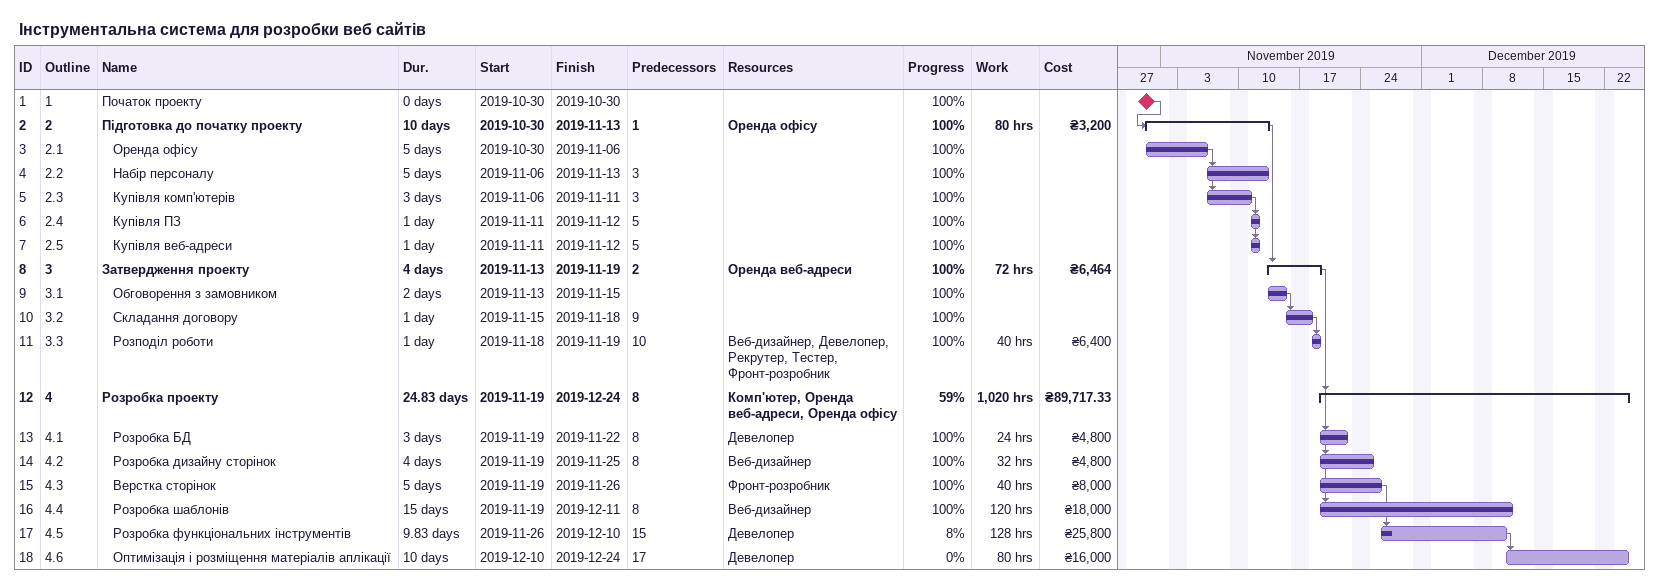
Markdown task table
Інструментальна система для розробки веб сайтів

| ID | WBS | Task | Duration | Start | Finish | Predecessors | Resources | % complete | Work (h) | Cost (₴) |
|---|---|---|---|---|---|---|---|---|---|---|
| 1 | 1 | Початок проекту | 0d | 2019-10-30 | 2019-10-30 |  |  | 100 |  |  |
| 2 | 2 | **Підготовка до початку проекту** | 10d | 2019-10-30 | 2019-11-13 | 1 | Оренда офісу | 100 | 80 | 3200 |
| 3 | 2.1 | Оренда офісу | 5d | 2019-10-30 | 2019-11-06 |  |  | 100 |  |  |
| 4 | 2.2 | Набір персоналу | 5d | 2019-11-06 | 2019-11-13 | 3 |  | 100 |  |  |
| 5 | 2.3 | Купівля комп'ютерів | 3d | 2019-11-06 | 2019-11-11 | 3 |  | 100 |  |  |
| 6 | 2.4 | Купівля ПЗ | 1d | 2019-11-11 | 2019-11-12 | 5 |  | 100 |  |  |
| 7 | 2.5 | Купівля веб-адреси | 1d | 2019-11-11 | 2019-11-12 | 5 |  | 100 |  |  |
| 8 | 3 | **Затвердження проекту** | 4d | 2019-11-13 | 2019-11-19 | 2 | Оренда веб-адреси | 100 | 72 | 6464 |
| 9 | 3.1 | Обговорення з замовником | 2d | 2019-11-13 | 2019-11-15 |  |  | 100 |  |  |
| 10 | 3.2 | Складання договору | 1d | 2019-11-15 | 2019-11-18 | 9 |  | 100 |  |  |
| 11 | 3.3 | Розподіл роботи | 1d | 2019-11-18 | 2019-11-19 | 10 | Веб-дизайнер, Девелопер, Рекрутер, Тестер, Фронт-розробник | 100 | 40 | 6400 |
| 12 | 4 | **Розробка проекту** | 24.83d | 2019-11-19 | 2019-12-24 | 8 | Комп'ютер, Оренда веб-адреси, Оренда офісу | 59 | 1020 | 89717.33 |
| 13 | 4.1 | Розробка БД | 3d | 2019-11-19 | 2019-11-22 | 8 | Девелопер | 100 | 24 | 4800 |
| 14 | 4.2 | Розробка дизайну сторінок | 4d | 2019-11-19 | 2019-11-25 | 8 | Веб-дизайнер | 100 | 32 | 4800 |
| 15 | 4.3 | Верстка сторінок | 5d | 2019-11-19 | 2019-11-26 |  | Фронт-розробник | 100 | 40 | 8000 |
| 16 | 4.4 | Розробка шаблонів | 15d | 2019-11-19 | 2019-12-11 | 8 | Веб-дизайнер | 100 | 120 | 18000 |
| 17 | 4.5 | Розробка функціональних інструментів | 9.83d | 2019-11-26 | 2019-12-10 | 15 | Девелопер | 8 | 128 | 25800 |
| 18 | 4.6 | Оптимізація і розміщення матеріалів аплікації | 10d | 2019-12-10 | 2019-12-24 | 17 | Девелопер | 0 | 80 | 16000 |
